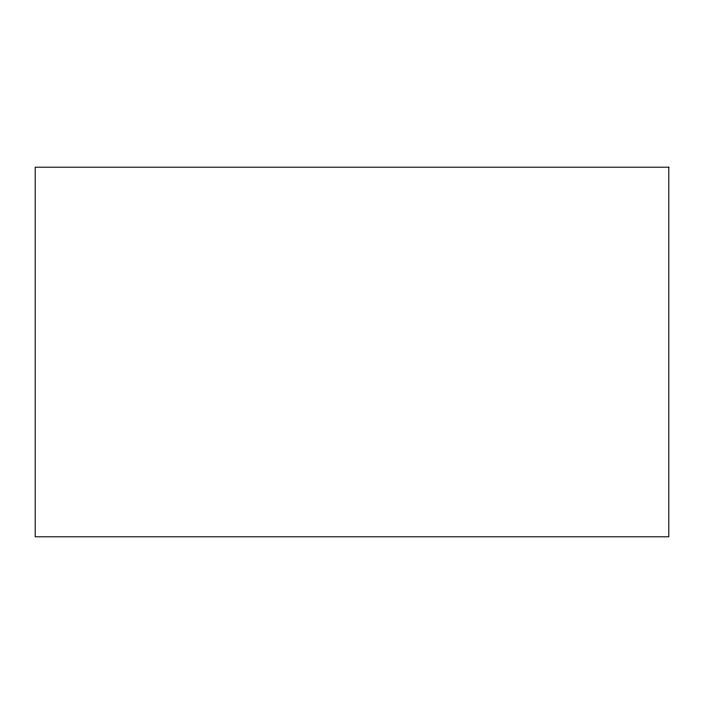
<?xml version="1.0" encoding="UTF-8"?>
<svg xmlns="http://www.w3.org/2000/svg" width="704" height="704" viewBox="0 0 704 704"><rect width="100%" height="100%" fill="white"/><g stroke="black" fill="none" stroke-linecap="round" stroke-linejoin="round"><path stroke-width="1.06" d="M668.8 167.2L35.2 167.2L35.2 536.8L668.8 536.8L668.8 167.2"/></g></svg>
